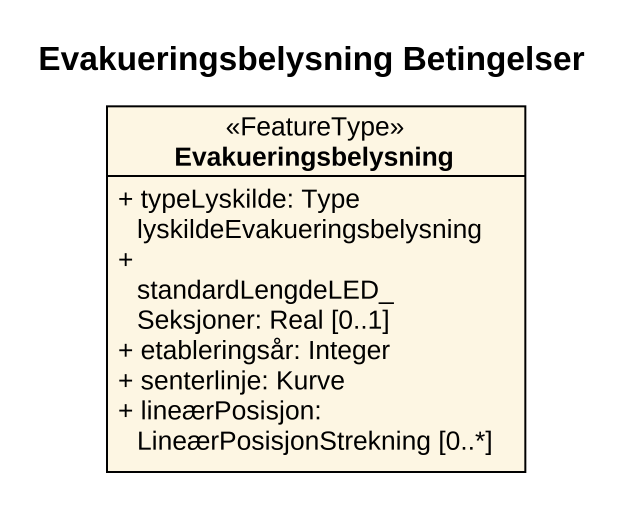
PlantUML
@startuml
title Evakueringsbelysning Betingelser
hide circle
hide empty members
skinparam classAttributeIconSize 0
class Evakueringsbelysning <<FeatureType>> {
  + typeLyskilde: Type lyskildeEvakueringsbelysning
  + standardLengdeLED_Seksjoner: Real [0..1]
  + etableringsår: Integer
  + senterlinje: Kurve
  + lineærPosisjon: LineærPosisjonStrekning [0..*]
}
@enduml
